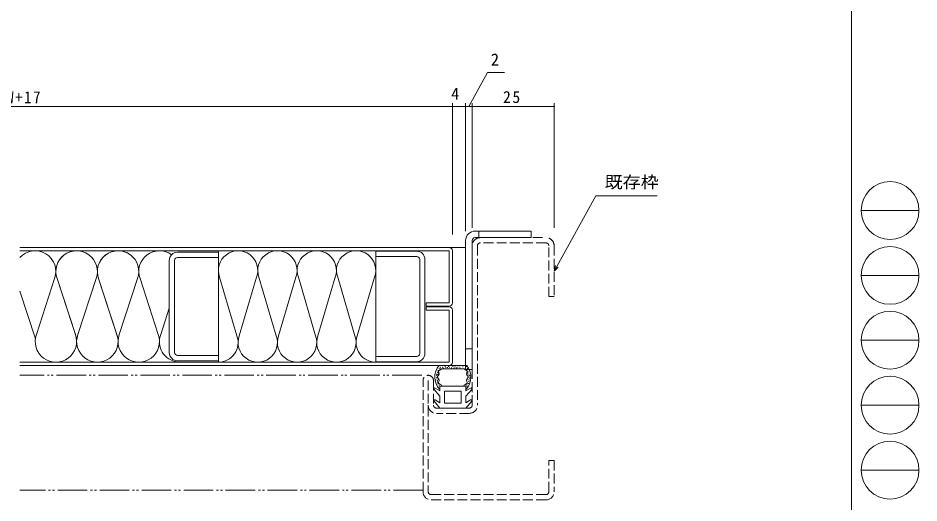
# Model space of a CAD drawing. Units: millimetres on the paper. Extents: x -420 to 373, y -297 to 267.
# Drawn here: x 98.1 to 372.9, y -162.8 to -14.9 of the extents above; entities that cross this region are included whole.
import ezdxf
from ezdxf.enums import TextEntityAlignment as Align

# ---------------------------------------------------------------- set-up
doc = ezdxf.new("R2010")
doc.units = ezdxf.units.MM
doc.linetypes.add('DASHED3', pattern=[4, 3, -1])
doc.linetypes.add('DOUBLE_CHAIN2', pattern=[12.8, 9, -1, 0.6, -0.6, 0.6, -1])
for name, color, linetype, lineweight in [('0-1_USER1', 7, 'Continuous', 9), ('0-3_YKK_11', 7, 'DASHED3', 9), ('0-4_YKK_12', 2, 'DOUBLE_CHAIN2', 9), ('0-5_YSS_K', 4, 'Continuous', 9), ('0-7_YKK_D', 6, 'Continuous', 9)]:
    doc.layers.add(name, color=color, linetype=linetype, lineweight=lineweight)
doc.styles.add('ＭＳ ゴシック', font='')
doc.styles.get('ＭＳ ゴシック').set_extended_font_data('MS Gothic')

msp = doc.modelspace()

# ---------------------------------------------------------------- linework, layer by layer
at = {"layer": '0-1_USER1'}
for p, q in [((352.3, 264.4), (352.3, -260.6)), ((355.276, -73.616), (372.916, -73.616)), ((355.276, -93.412), (372.916, -93.412)), ((355.276, -113.208), (372.916, -113.208)), ((355.276, -133.004), (372.916, -133.004)), ((355.276, -152.8), (372.916, -152.8))]:
    msp.add_line(p, q, dxfattribs=at)
for centre in [(364.096, -73.616), (364.096, -93.412), (364.096, -113.208), (364.096, -133.004), (364.096, -152.8)]:
    msp.add_circle(centre, 8.82, dxfattribs=at)
at = {"layer": '0-3_YKK_11'}
for p, q in [((239.118, -81.892), (259.118, -81.892)), ((236.618, -132.992), (236.618, -84.392)), ((238.218, -84.392), (238.218, -132.992)), ((259.118, -83.492), (239.118, -83.492)), ((260.018, -99.892), (260.018, -84.392)), ((261.618, -84.392), (261.618, -99.892)), ((261.618, -99.892), (260.018, -99.892)), ((221.618, -159.392), (221.618, -125.492)), ((223.218, -125.492), (223.218, -159.392)), ((224.818, -125.492), (224.818, -132.992)), ((225.718, -133.892), (235.718, -133.892)), ((235.718, -135.492), (225.718, -135.492)), ((260.018, -149.892), (261.618, -149.892)), ((260.018, -159.392), (260.018, -149.892)), ((261.618, -149.892), (261.618, -159.392)), ((224.118, -160.292), (259.118, -160.292)), ((259.118, -161.892), (224.118, -161.892))]:
    msp.add_line(p, q, dxfattribs=at)
at = {"layer": '0-3_YKK_11', "linetype": 'Continuous'}
for p, q in [((159.232, -86.342), (146.732, -86.342)), ((146.732, -87.942), (159.232, -87.942)), ((159.232, -87.942), (159.232, -86.342)), ((207.218, -87.642), (207.218, -86.042)), ((207.218, -86.042), (219.718, -86.042)), ((219.718, -87.642), (207.218, -87.642)), ((144.232, -88.842), (144.232, -116.942)), ((145.832, -116.942), (145.832, -88.842)), ((220.618, -117.242), (220.618, -88.542)), ((222.218, -88.542), (222.218, -117.242)), ((159.232, -117.842), (146.732, -117.842)), ((159.232, -119.442), (159.232, -117.842)), ((207.218, -119.742), (207.218, -118.142)), ((207.218, -118.142), (219.718, -118.142)), ((146.732, -119.442), (159.232, -119.442)), ((219.718, -119.742), (207.218, -119.742))]:
    msp.add_line(p, q, dxfattribs=at)
at = {"layer": '0-3_YKK_11'}
for centre, radius, start, end in [((239.118, -84.392), 2.5, 89.99966, 180), ((259.118, -84.392), 2.5, 359.99997, 90.00002), ((239.118, -84.392), 0.9, 90.00002, 180), ((259.118, -84.392), 0.9, 359.99997, 90.00002), ((223.218, -125.492), 1.6, 359.99945, 180), ((225.718, -132.992), 2.5, 180, 269.99998), ((225.718, -132.992), 0.9, 180.00098, 269.99998), ((235.718, -132.992), 0.9, 269.99998, 359.99997), ((235.718, -132.992), 2.5, 269.99998, 359.99997), ((224.118, -159.392), 2.5, 180, 269.99998), ((224.118, -159.392), 0.9, 180, 269.99998), ((259.118, -159.392), 0.9, 269.99998, 359.99997), ((259.118, -159.392), 2.5, 269.99998, 359.99997)]:
    msp.add_arc(centre, radius, start, end, dxfattribs=at)
at = {"layer": '0-3_YKK_11', "linetype": 'Continuous'}
for centre, radius, start, end in [((146.732, -88.842), 2.5, 90.00002, 180), ((146.732, -88.842), 0.9, 90.00002, 180), ((219.718, -88.542), 2.5, 0, 89.99998), ((219.718, -88.542), 0.9, 0, 89.99998), ((146.732, -116.942), 2.5, 179.99997, 270.00008), ((146.732, -116.942), 0.9, 179.99998, 270.00003), ((219.718, -117.242), 2.5, 270, 359.99998), ((219.718, -117.242), 0.9, 270, 359.99998)]:
    msp.add_arc(centre, radius, start, end, dxfattribs=at)
at = {"layer": '0-4_YKK_12'}
for p, q in [((229.618, -84.892), (234.618, -84.892)), ((221.218, -123.892), (98.618, -123.892)), ((221.618, -158.892), (98.618, -158.892))]:
    msp.add_line(p, q, dxfattribs=at)
at = {"layer": '0-5_YSS_K'}
for p, q in [((237.518, -79.892), (254.618, -79.892)), ((254.618, -81.892), (237.518, -81.892)), ((254.618, -79.892), (254.618, -81.892)), ((98.618, -84.892), (139.118, -84.892)), ((229.618, -84.892), (98.618, -84.892)), ((234.618, -122.092), (234.618, -82.792)), ((236.618, -122.092), (236.618, -82.792)), ((139.118, -85.892), (98.618, -85.892)), ((229.618, -85.892), (98.618, -85.892)), ((159.232, -85.892), (159.232, -119.892)), ((207.218, -85.892), (207.218, -119.892)), ((229.618, -101.792), (229.618, -85.892)), ((230.618, -101.792), (230.618, -85.892)), ((109.249, -94.363), (103.689, -111.412)), ((110.014, -94.391), (115.561, -111.403)), ((110.03, -94.391), (116.015, -112.748)), ((121.902, -94.362), (116.342, -111.412)), ((122.668, -94.391), (128.214, -111.403)), ((122.668, -94.391), (128.653, -112.748)), ((134.54, -94.362), (128.98, -111.412)), ((135.306, -94.391), (140.852, -111.403)), ((159.586, -93.962), (164.853, -111.831)), ((170.86, -93.935), (165.58, -111.84)), ((171.586, -93.962), (176.853, -111.831)), ((182.86, -93.935), (177.58, -111.84)), ((183.586, -93.962), (188.853, -111.831)), ((194.86, -93.935), (189.58, -111.84)), ((195.586, -93.962), (200.853, -111.831)), ((206.86, -93.935), (201.58, -111.84)), ((98.618, -98.199), (103.362, -112.748)), ((144.232, -103.395), (141.618, -111.412)), ((222.618, -101.792), (222.618, -102.792)), ((229.618, -101.792), (222.618, -101.792)), ((222.618, -102.792), (229.618, -102.792)), ((222.618, -103.992), (222.618, -102.992)), ((222.618, -102.992), (229.618, -102.992)), ((229.618, -103.992), (222.618, -103.992)), ((229.618, -103.992), (229.618, -119.892)), ((230.618, -103.992), (230.618, -119.892)), ((234.618, -115.806), (236.618, -115.806)), ((229.518, -119.892), (98.618, -119.892)), ((98.618, -120.892), (139.118, -120.892)), ((229.618, -120.892), (98.618, -120.892)), ((234.961, -120.892), (226.475, -120.892)), ((234.322, -120.926), (234.522, -120.926)), ((225.77, -123.49), (225.97, -123.49)), ((225.937, -122.894), (226.137, -122.894)), ((226.044, -123.622), (226.244, -123.622)), ((226.151, -122.417), (226.351, -122.417)), ((226.175, -123.121), (226.375, -123.121)), ((226.211, -122.882), (226.411, -122.882)), ((226.361, -122.64), (226.355, -122.69)), ((226.355, -122.69), (226.361, -122.798)), ((226.376, -122.593), (226.361, -122.64)), ((226.361, -122.798), (226.387, -122.916)), ((226.399, -122.551), (226.376, -122.593)), ((226.387, -122.916), (226.424, -123.041)), ((226.431, -122.511), (226.399, -122.551)), ((226.462, -123.672), (226.399, -123.785)), ((226.424, -123.041), (226.494, -123.299)), ((226.514, -122.439), (226.431, -122.511)), ((226.501, -123.553), (226.462, -123.672)), ((226.485, -121.677), (226.685, -121.677)), ((226.494, -123.299), (226.509, -123.428)), ((226.509, -123.428), (226.501, -123.553)), ((226.733, -122.311), (226.514, -122.439)), ((226.676, -121.975), (226.876, -121.975)), ((226.964, -122.176), (226.733, -122.311)), ((226.736, -121.045), (226.936, -121.045)), ((226.831, -121.594), (227.031, -121.594)), ((227.064, -122.097), (226.964, -122.176)), ((227.107, -122.052), (227.064, -122.097)), ((227.143, -122.003), (227.107, -122.052)), ((227.199, -121.892), (227.143, -122.003)), ((227.199, -121.892), (234.237, -121.892)), ((227.511, -121.39), (227.711, -121.39)), ((227.797, -121.676), (227.997, -121.676)), ((228.244, -121.193), (228.444, -121.193)), ((228.512, -121.461), (228.712, -121.461)), ((228.959, -121.479), (229.159, -121.479)), ((229.316, -121.247), (229.517, -121.247)), ((229.585, -121.39), (229.785, -121.39)), ((230.246, -121.622), (230.446, -121.622)), ((230.585, -121.211), (230.785, -121.211)), ((231.032, -121.622), (231.232, -121.622)), ((231.318, -121.283), (231.518, -121.283)), ((231.711, -121.569), (231.911, -121.569)), ((232.14, -121.426), (232.34, -121.426)), ((232.73, -121.372), (232.93, -121.372)), ((232.802, -121.765), (233.002, -121.765)), ((233.642, -121.3), (233.842, -121.3)), ((234.293, -122.003), (234.237, -121.892)), ((234.329, -122.052), (234.293, -122.003)), ((234.372, -122.097), (234.329, -122.052)), ((234.472, -122.176), (234.372, -122.097)), ((234.446, -121.586), (234.646, -121.586)), ((234.704, -122.311), (234.472, -122.176)), ((234.513, -122.035), (234.713, -122.035)), ((234.618, -122.092), (236.618, -122.092)), ((234.633, -121.689), (234.833, -121.689)), ((234.922, -122.439), (234.704, -122.311)), ((234.752, -121.188), (234.952, -121.188)), ((234.919, -122.274), (235.119, -122.274)), ((235.005, -122.511), (234.922, -122.439)), ((234.927, -123.428), (234.943, -123.299)), ((234.935, -123.553), (234.927, -123.428)), ((234.974, -123.672), (234.935, -123.553)), ((234.943, -123.299), (235.012, -123.041)), ((235.037, -123.785), (234.974, -123.672)), ((235.037, -122.551), (235.005, -122.511)), ((235.012, -123.041), (235.049, -122.916)), ((235.06, -122.593), (235.037, -122.551)), ((235.049, -122.916), (235.075, -122.798)), ((235.05, -121.797), (235.25, -121.797)), ((235.075, -122.64), (235.06, -122.593)), ((235.082, -122.69), (235.075, -122.64)), ((235.075, -122.798), (235.082, -122.69)), ((235.11, -123.192), (235.31, -123.192)), ((235.324, -122.81), (235.524, -122.81)), ((235.527, -123.526), (235.727, -123.526)), ((225.436, -125.28), (225.635, -125.28)), ((225.626, -124.647), (225.826, -124.647)), ((225.638, -123.884), (225.838, -123.884)), ((225.805, -124.671), (226.005, -124.671)), ((225.841, -124.075), (226.041, -124.075)), ((225.967, -125.695), (226.167, -125.695)), ((225.972, -125.363), (226.172, -125.363)), ((226.014, -126.117), (226.214, -126.117)), ((226.023, -124.344), (226.018, -124.392)), ((226.018, -124.392), (226.022, -124.441)), ((226.022, -124.441), (226.035, -124.489)), ((226.037, -124.295), (226.023, -124.344)), ((226.035, -124.489), (226.081, -124.587)), ((226.086, -124.198), (226.037, -124.295)), ((226.081, -124.587), (226.149, -124.687)), ((226.237, -123.998), (226.086, -124.198)), ((226.149, -124.687), (226.229, -124.789)), ((226.199, -125.196), (226.399, -125.196)), ((226.229, -124.789), (226.392, -125.002)), ((226.399, -123.785), (226.237, -123.998)), ((226.384, -125.973), (226.37, -126.086)), ((226.37, -126.086), (226.37, -126.139)), ((226.37, -126.139), (226.376, -126.191)), ((226.376, -126.191), (226.389, -126.24)), ((226.448, -125.73), (226.384, -125.973)), ((226.389, -126.24), (226.409, -126.286)), ((226.392, -125.002), (226.458, -125.114)), ((226.409, -126.286), (226.467, -126.373)), ((226.507, -125.477), (226.448, -125.73)), ((226.458, -125.114), (226.501, -125.231)), ((226.467, -126.373), (226.547, -126.453)), ((226.501, -125.231), (226.515, -125.353)), ((226.515, -125.353), (226.507, -125.477)), ((234.889, -126.453), (234.969, -126.373)), ((234.921, -125.353), (234.935, -125.231)), ((234.93, -125.477), (234.921, -125.353)), ((234.988, -125.73), (234.93, -125.477)), ((234.935, -125.231), (234.979, -125.114)), ((234.969, -126.373), (235.027, -126.286)), ((234.979, -125.114), (235.044, -125.002)), ((235.052, -125.973), (234.988, -125.73)), ((235.027, -126.286), (235.047, -126.24)), ((235.199, -123.998), (235.037, -123.785)), ((235.044, -125.002), (235.207, -124.789)), ((235.047, -126.24), (235.06, -126.191)), ((235.067, -126.086), (235.052, -125.973)), ((235.06, -126.191), (235.067, -126.139)), ((235.067, -126.139), (235.067, -126.086)), ((235.35, -124.198), (235.199, -123.998)), ((235.207, -124.789), (235.287, -124.687)), ((235.277, -125.268), (235.477, -125.268)), ((235.287, -124.687), (235.355, -124.587)), ((235.399, -124.295), (235.35, -124.198)), ((235.355, -124.587), (235.402, -124.489)), ((235.413, -124.344), (235.399, -124.295)), ((235.402, -124.489), (235.414, -124.441)), ((235.418, -124.392), (235.413, -124.344)), ((235.414, -124.441), (235.418, -124.392)), ((235.421, -126.352), (235.621, -126.352)), ((235.48, -125.789), (235.68, -125.789)), ((235.551, -123.944), (235.751, -123.944)), ((235.682, -124.767), (235.882, -124.767)), ((235.837, -125.375), (236.037, -125.375)), ((235.849, -124.087), (236.049, -124.087)), ((235.885, -124.624), (236.085, -124.624)), ((226.718, -130.292), (224.974, -128.213)), ((226.718, -128.673), (225.371, -127.771)), ((226.073, -126.504), (226.273, -126.504)), ((226.401, -127.126), (226.601, -127.126)), ((226.547, -126.453), (226.645, -126.526)), ((226.645, -126.526), (226.879, -126.658)), ((226.718, -128.673), (226.718, -127.192)), ((226.718, -127.192), (230.718, -127.192)), ((226.879, -126.658), (227.143, -126.781)), ((228.218, -132.392), (228.218, -128.692)), ((228.218, -128.692), (233.218, -128.692)), ((234.718, -127.192), (230.718, -127.192)), ((233.218, -132.392), (233.218, -128.692)), ((234.293, -126.781), (234.557, -126.658)), ((234.557, -126.658), (234.792, -126.526)), ((234.647, -126.856), (234.847, -126.856)), ((234.718, -128.673), (234.718, -127.192)), ((234.718, -128.673), (236.066, -127.771)), ((234.718, -130.292), (236.462, -128.213)), ((234.792, -126.526), (234.889, -126.453)), ((234.94, -126.528), (235.14, -126.528)), ((234.999, -127.232), (235.199, -127.232)), ((226.718, -133.892), (224.974, -131.813)), ((226.718, -132.273), (225.371, -131.371)), ((226.718, -132.273), (226.718, -130.292)), ((234.718, -132.273), (234.718, -130.292)), ((234.718, -132.273), (236.066, -131.371)), ((234.718, -133.892), (236.462, -131.813)), ((234.718, -133.892), (226.718, -133.892)), ((228.218, -132.392), (233.218, -132.392))]:
    msp.add_line(p, q, dxfattribs=at)
at = {"layer": '0-5_YSS_K', "linetype": 'DASHED3'}
msp.add_line((238.618, -81.892), (238.618, -79.892), dxfattribs=at)
at = {"layer": '0-5_YSS_K'}
for centre, radius, start, end in [((237.518, -82.792), 2.9, 90, 180), ((237.518, -82.792), 0.9, 90, 180), ((229.618, -85.892), 1, 0, 90), ((103.308, -92.211), 6.319, 340.09502, 137.91397), ((115.946, -92.211), 6.319, 54.0701, 200.17873), ((115.961, -92.211), 6.319, 340.09502, 200.17873), ((128.599, -92.211), 6.319, 54.0701, 200.17873), ((128.599, -92.211), 6.319, 340.09502, 200.17873), ((141.237, -92.211), 6.319, 54.0701, 200.17873), ((165.218, -91.892), 6, 340.09502, 200.17873), ((177.218, -91.892), 6, 340.09502, 200.17873), ((189.218, -91.892), 6, 340.09502, 200.17873), ((201.218, -91.892), 6, 340.09502, 200.17873), ((229.618, -101.792), 1, 270, 0), ((229.618, -103.992), 1, 0, 90), ((109.627, -113.573), 6.319, 160.00377, 20.08748), ((122.28, -113.573), 6.319, 160.00377, 20.08748), ((134.918, -113.573), 6.319, 160.00377, 20.08748), ((147.3, -113.658), 6.11, 158.43207, 264.67075), ((159.218, -113.892), 6, 270.13687, 20.08748), ((171.218, -113.892), 6, 160.00377, 20.08748), ((183.218, -113.892), 6, 160.00377, 20.08748), ((195.218, -113.892), 6, 160.00377, 20.08748), ((207.218, -113.892), 6, 160.00377, 270), ((230.718, -124.392), 5.5, 140.48035, 223.34175), ((229.618, -119.892), 1, 270, 0), ((230.718, -124.392), 5.5, 316.65823, 39.51962), ((225.204, -128.021), 0.3, 56.21114, 220.00243), ((230.718, -124.392), 4.3, 213.74989, 220.62927), ((230.718, -124.392), 4.3, 319.3705, 326.24989), ((236.233, -128.021), 0.3, 319.99756, 123.78885), ((225.204, -131.621), 0.3, 56.21114, 220.00243), ((236.233, -131.621), 0.3, 319.99756, 123.78885)]:
    msp.add_arc(centre, radius, start, end, dxfattribs=at)
at = {"layer": '0-7_YKK_D'}
for p, q in [((235.618, -41.892), (241.254, -31.484)), ((241.254, -31.484), (246.454, -31.484)), ((230.618, -79.892), (230.618, -40.892)), ((230.618, -80.892), (230.618, -40.892)), ((234.618, -79.892), (234.618, -40.892)), ((234.618, -79.649), (234.618, -40.892)), ((236.618, -78.892), (236.618, -40.88)), ((236.618, -77.664), (236.618, -40.892)), ((261.618, -78.892), (261.618, -40.88)), ((230.618, -41.892), (-36.382, -41.892)), ((230.618, -41.892), (234.618, -41.892)), ((234.618, -41.892), (236.618, -41.892)), ((236.618, -41.88), (261.618, -41.88)), ((262.439, -90.653), (274.33, -69.094)), ((274.33, -69.094), (293.03, -69.094)), ((261.618, -92.142), (262.04, -90.433)), ((261.618, -92.142), (262.439, -90.653)), ((262.838, -90.873), (261.618, -92.142))]:
    msp.add_line(p, q, dxfattribs=at)
for centre, start, end in [((230.618, -41.892), 0, 180), ((230.618, -41.892), 0, 180), ((230.618, -41.892), 180, 0), ((230.618, -41.892), 180, 0), ((234.618, -41.892), 0, 180), ((234.618, -41.892), 0, 180), ((234.618, -41.892), 180, 0), ((234.618, -41.892), 180, 0), ((236.618, -41.88), 0, 180), ((236.618, -41.892), 0, 180), ((236.618, -41.88), 180, 0), ((236.618, -41.892), 180, 0), ((261.618, -41.88), 0, 180), ((261.618, -41.88), 180, 0)]:
    msp.add_arc(centre, 0.106, start, end, dxfattribs=at)

# ---------------------------------------------------------------- texts
at = {"layer": '0-7_YKK_D', "color": 3, "style": 'ＭＳ ゴシック'}
for s, p in [('2', (242.32, -30.484)), ('4', (230.221, -40.892))]:
    msp.add_text(s, height=3.666, dxfattribs=at).set_placement(p, align=Align.BOTTOM_LEFT)
at = {"layer": '0-7_YKK_D', "color": 3, "style": 'ＭＳ ゴシック', "width": 1.1}
msp.add_text('既存枠', height=3.666, dxfattribs=at).set_placement((277.03, -67.896), align=Align.BOTTOM_LEFT)
at = {"layer": '0-7_YKK_D', "color": 3, "char_height": 3.666, "attachment_point": 7, "style": 'ＭＳ ゴシック'}
for s, insert in [('\\T1.22;\\W0.9;DW=W+17', (86.263, -40.892)), ('\\T1.21;\\W0.95;25', (246.036, -40.88))]:
    msp.add_mtext(s, dxfattribs=dict(at, insert=insert))

doc.saveas('drawing.dxf')
